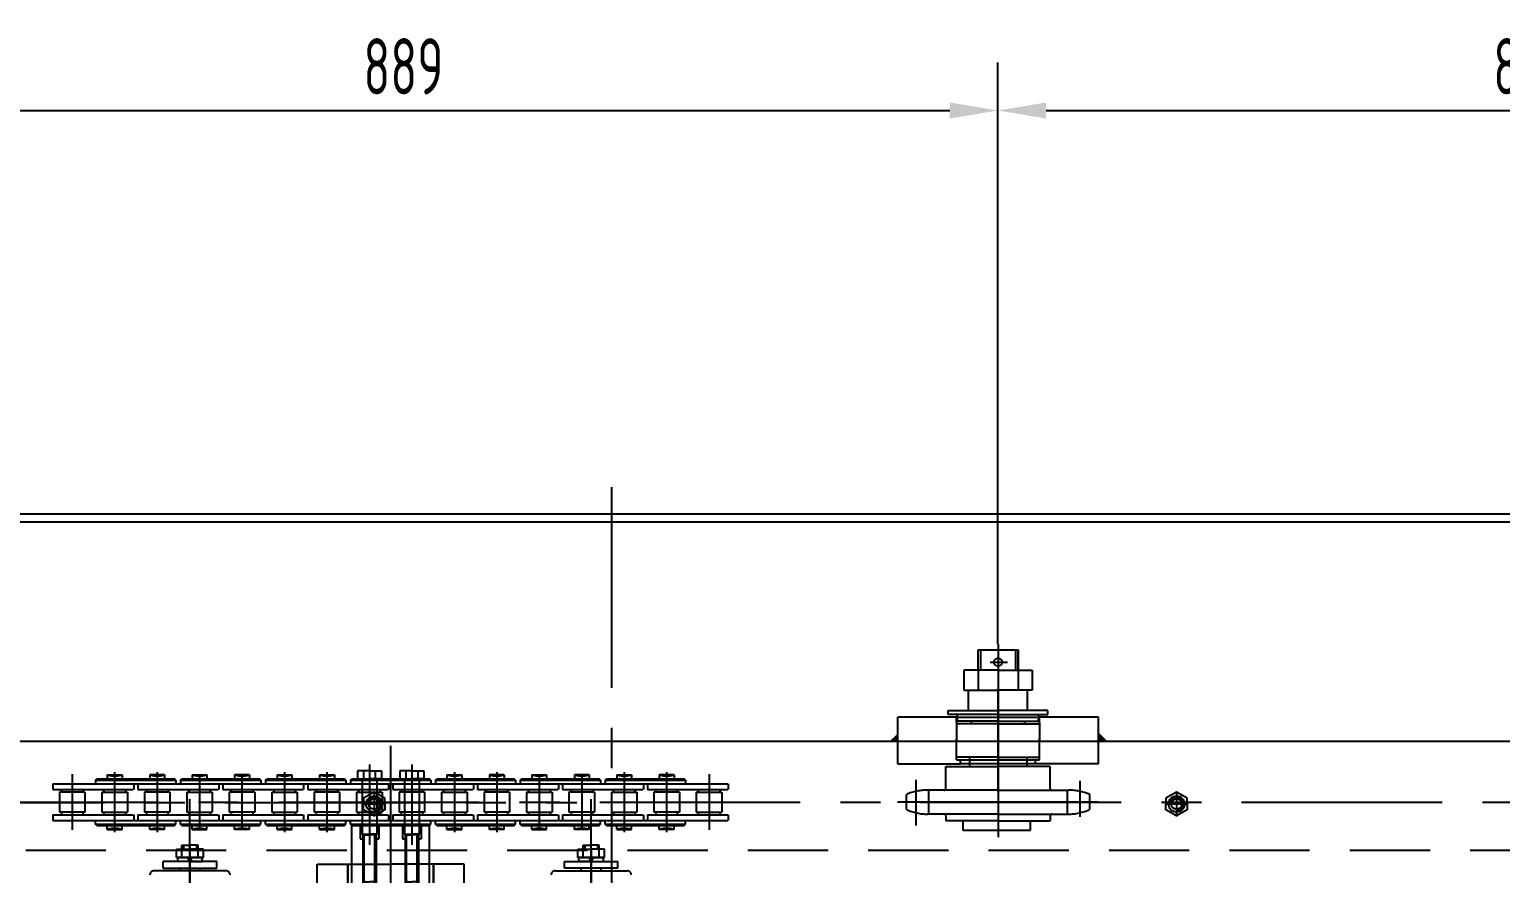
# Model space of a CAD drawing. Header units: millimetres. Extents: x 0 to 10092, y -1 to 7128.
# Drawn here: x 3786 to 4886, y 2384 to 3015 of the extents above; entities that cross this region are included whole.
import ezdxf
from ezdxf.enums import TextEntityAlignment as Align

# ---------------------------------------------------------------- set-up
doc = ezdxf.new("R2010")
doc.units = ezdxf.units.MM
doc.header["$LTSCALE"] = 120
for name, pattern in [('F', [0.75, 0.5, -0.25]), ('G', [2, 1.25, -0.25, 0.25, -0.25]), ('K', [2.5, 1.25, -0.25, 0.25, -0.25, 0.25, -0.25])]:
    doc.linetypes.add(name, pattern=pattern)
for name, color, linetype in [('01', 7, 'Continuous'), ('02', 1, 'Continuous'), ('04', 2, 'F'), ('05', 4, 'G'), ('07', 6, 'K'), ('08', 1, 'Continuous')]:
    doc.layers.add(name, color=color, linetype=linetype)
doc.styles.get("Standard").update_dxf_attribs({"font": 'isocp', "width": 0.707, "bigfont": 'intecad.shx'})
doc.dimstyles.new('INTE', dxfattribs={"dimscale": 12, "dimtxt": 3.5, "dimasz": 3, "dimexe": 3, "dimexo": 0, "dimgap": 1, "dimtad": 1, "dimdec": 3, "dimdsep": 46, "dimtxsty": 'Standard', "dimcen": 0, "dimclrd": 1, "dimclre": 1, "dimclrt": 3, "dimaunit": 1, "dimadec": 0, "dimazin": 0, "dimtfac": 1, "dimtdec": 3, "dimtmove": 0, "dimatfit": 0, "dimfxl": 3, "dimarcsym": 0})

# ---------------------------------------------------------------- blocks, each defined once
blk = doc.blocks.new('*U59')
at = {"layer": '01'}
for p, q in [((0, 8.9), (-8, 4.3)), ((-8, 4.3), (-8, 0)), ((-8, -4.3), (-8, 0)), ((8, 4.3), (0, 8.9)), ((8, 0), (8, 4.3)), ((0, -8.9), (-8, -4.3)), ((8, -4.3), (0, -8.9)), ((8, 0), (8, -4.3))]:
    blk.add_line(p, q, dxfattribs=at)
blk.add_circle((0, 0), 4, dxfattribs=at)
at = {"layer": '02'}
blk.add_arc((0, 0), 5, 265.8682, 183.1341, dxfattribs=at)
at = {"layer": '05'}
for p, q in [((8.6, 0), (-8.8, 0)), ((0, 9.4), (0, -9.4))]:
    blk.add_line(p, q, dxfattribs=at)
blk = doc.blocks.new('nmnm')
at = {"layer": '04', "color": 2, "linetype": 'F'}
for p, q in [((2744.8, 3822.8), (2744.8, 3838.1)), ((2744.8, 3822.8), (2744.8, 3838.1)), ((2744.8, 3838.1), (2774.8, 3838.1)), ((2746.8, 3822.8), (2746.8, 3838.1)), ((2753.8, 3828.8), (2766.8, 3828.8)), ((2772.8, 3838.1), (2772.8, 3822.8)), ((2774.8, 3822.8), (2774.8, 3838.1)), ((2774.8, 3838.1), (2774.8, 3822.8)), ((2759.8, 3822.8), (2734.3, 3822.8)), ((2734.3, 3822.8), (2734.3, 3807.8)), ((2744.8, 3822.8), (2744.8, 3807.8)), ((2759.8, 3823.8), (2759.8, 3806.7)), ((2759.8, 3822.8), (2785.2, 3822.8)), ((2774.8, 3822.8), (2774.8, 3807.8)), ((2785.2, 3822.8), (2785.2, 3807.8)), ((2734.3, 3807.8), (2759.8, 3807.8)), ((2737.8, 3792.8), (2737.8, 3807.8)), ((2785.2, 3807.8), (2759.8, 3807.8)), ((2781.8, 3792.8), (2781.8, 3807.8)), ((2722.4, 3789.8), (2722.4, 3792.8)), ((2722.4, 3792.8), (2759.8, 3792.8)), ((2759.8, 3789.8), (2722.4, 3789.8)), ((2729.4, 3784.8), (2729.4, 3789.8)), ((2729.4, 3784.8), (2729.4, 3788.8)), ((2739.8, 3784.8), (2729.4, 3784.8)), ((2759.8, 3784.8), (2729.4, 3784.8)), ((2739.8, 3782.8), (2739.8, 3784.8)), ((2797.1, 3792.8), (2759.8, 3792.8)), ((2759.8, 3789.8), (2797.1, 3789.8)), ((2759.8, 3784.8), (2790.1, 3784.8)), ((2759.8, 3784.8), (2790.1, 3784.8)), ((2779.8, 3782.8), (2779.8, 3784.8)), ((2790.1, 3784.8), (2790.1, 3789.8)), ((2790.1, 3784.8), (2790.1, 3788.8)), ((2797.1, 3789.8), (2797.1, 3792.8)), ((2728.8, 3782.8), (2728.8, 3771.8)), ((2759.8, 3782.8), (2728.8, 3782.8)), ((2759.8, 3782.8), (2790.8, 3782.8)), ((2790.8, 3782.8), (2790.8, 3771.8)), ((2728.8, 3757.8), (2728.8, 3771.8)), ((2790.8, 3757.8), (2790.8, 3771.8)), ((2759.8, 3757.8), (2728.8, 3757.8)), ((2738.3, 3757.8), (2738.3, 3750.8)), ((2759.8, 3757.8), (2790.8, 3757.8)), ((2781.2, 3757.8), (2781.2, 3750.8)), ((2698.4, 3740.9), (2698.4, 3706.8)), ((2720.8, 3734.4), (2720.8, 3750.8)), ((2720.8, 3750.8), (2742.3, 3750.8)), ((2742.3, 3750.8), (2759.8, 3750.8)), ((2742.3, 3750.8), (2759.8, 3750.8)), ((2798.7, 3750.8), (2759.8, 3750.8)), ((2777.3, 3750.8), (2759.8, 3750.8)), ((2798.7, 3734.4), (2798.7, 3750.8)), ((2798.7, 3734.4), (2798.7, 3750.8)), ((2821.1, 3713.3), (2821.1, 3740)), ((2691.3, 3718.6), (2691.3, 3729.9)), ((2759.8, 3733.1), (2707.1, 3733.1)), ((2707.9, 3715.2), (2707.9, 3733.1)), ((2759.8, 3733.1), (2812.4, 3733.1)), ((2811.6, 3715.2), (2811.6, 3733.1)), ((2828.3, 3718.6), (2828.3, 3729.9)), ((2759.8, 3715.2), (2707.1, 3715.2)), ((2720.8, 3713.9), (2720.8, 3710.2)), ((2759.8, 3710.2), (2720.8, 3710.2)), ((2733.4, 3710.2), (2733.4, 3703.1)), ((2759.8, 3715.2), (2812.4, 3715.2)), ((2759.8, 3710.2), (2798.7, 3710.2)), ((2784.1, 3703.1), (2784.1, 3710.2)), ((2798.7, 3713.9), (2798.7, 3710.2)), ((2798.7, 3713.9), (2798.7, 3710.2)), ((2733.4, 3703.1), (2784.1, 3703.1))]:
    blk.add_line(p, q, dxfattribs=at)
blk.add_circle((2759.8, 3828.8), 3, dxfattribs=at)
for centre, radius, start, end in [((2706.5, 3694.9), 38.2, 89.1366, 113.6054), ((2719.5, 3734.4), 1.27, 270, 0), ((2800, 3734.4), 1.27, 180, 270), ((2813, 3695), 38.1, 66.3599, 90.8982), ((2707.1, 3753.3), 38.1, 245.3844, 270.0079), ((2812.4, 3753.3), 38.1, 269.9921, 294.6156), ((2719.5, 3713.9), 1.27, 0, 90), ((2800, 3713.9), 1.27, 90, 180)]:
    blk.add_arc(centre, radius, start, end, dxfattribs=at)
at = {"layer": '05', "color": 4, "linetype": 'G'}
blk.add_line((2759.8, 3842.3), (2759.8, 3698.1), dxfattribs=at)
at = {"layer": '05'}
blk.add_line((2834.7, 3724.1), (2684.7, 3724.1), dxfattribs=at)
at = {"layer": '04', "color": 2, "linetype": 'F', "width": 0.605172}
blk.add_text('●', height=1.5, dxfattribs=at).set_placement((2756.9, 3829.4), (2757.8, 3829.4), align=Align.FIT)
blk = doc.blocks.new('L')
at = {"layer": '04', "color": 2, "linetype": 'F'}
for p, q in [((14463.5, 1123.5), (14463.5, 1081.9)), ((14489.7, 1123.1), (14500.8, 1123.1)), ((14489.7, 1123.1), (14489.7, 1120.1)), ((14495.3, 1125), (14495.3, 1080.2)), ((14500.8, 1123.1), (14500.8, 1120.1)), ((14521.5, 1123.1), (14521.5, 1120.1)), ((14532.6, 1123.1), (14521.5, 1123.1)), ((14527, 1125), (14527, 1080.2)), ((14532.6, 1123.1), (14532.6, 1120.1)), ((14553.2, 1123.1), (14553.2, 1120.1)), ((14553.2, 1123.1), (14564.3, 1123.1)), ((14558.8, 1123.5), (14558.8, 1081.9)), ((14564.3, 1123.1), (14564.3, 1120.1)), ((14596.1, 1123.1), (14585, 1123.1)), ((14585, 1123.1), (14585, 1120.1)), ((14590.5, 1123.5), (14590.5, 1081.9)), ((14590.5, 1123.5), (14590.5, 1081.9)), ((14596.1, 1123.1), (14596.1, 1120.1)), ((14616.7, 1123.1), (14616.7, 1120.1)), ((14616.7, 1123.1), (14627.8, 1123.1)), ((14622.3, 1125), (14622.3, 1080.2)), ((14627.8, 1123.1), (14627.8, 1120.1)), ((14648.5, 1123.1), (14659.6, 1123.1)), ((14648.5, 1123.1), (14648.5, 1120.1)), ((14654, 1125), (14654, 1080.2)), ((14659.6, 1123.1), (14659.6, 1120.1)), ((14685.8, 1126.1), (14676.9, 1126.1)), ((14676.9, 1126.1), (14676.9, 1120.1)), ((14681.4, 1126.1), (14681.4, 1120.1)), ((14685.8, 1130.8), (14685.8, 1030.2)), ((14685.8, 1126.1), (14694.7, 1126.1)), ((14685.8, 1125), (14685.8, 1080.2)), ((14690.2, 1126.1), (14690.2, 1120.1)), ((14694.7, 1126.1), (14694.7, 1120.1)), ((14717.5, 1126.1), (14708.6, 1126.1)), ((14708.6, 1126.1), (14708.6, 1120.1)), ((14713.1, 1126.1), (14713.1, 1120.1)), ((14717.5, 1130.8), (14717.5, 1027.2)), ((14717.5, 1126.1), (14726.4, 1126.1)), ((14717.5, 1123.5), (14717.5, 1081.9)), ((14717.5, 1123.5), (14717.5, 1081.9)), ((14721.9, 1126.1), (14721.9, 1120.1)), ((14726.4, 1126.1), (14726.4, 1120.1)), ((14743.7, 1123.1), (14743.7, 1120.1)), ((14743.7, 1123.1), (14754.8, 1123.1)), ((14749.3, 1125), (14749.3, 1080.2)), ((14754.8, 1123.1), (14754.8, 1120.1)), ((14786.6, 1123.1), (14775.5, 1123.1)), ((14775.5, 1123.1), (14775.5, 1120.1)), ((14781, 1125), (14781, 1080.2)), ((14786.6, 1123.1), (14786.6, 1120.1)), ((14807.2, 1123.1), (14818.3, 1123.1)), ((14807.2, 1123.1), (14807.2, 1120.1)), ((14812.8, 1123.5), (14812.8, 1081.9)), ((14818.3, 1123.1), (14818.3, 1120.1)), ((14850.1, 1123.1), (14839, 1123.1)), ((14839, 1123.1), (14839, 1120.1)), ((14844.5, 1123.5), (14844.5, 1081.9)), ((14844.5, 1123.5), (14844.5, 1081.9)), ((14850.1, 1123.1), (14850.1, 1120.1)), ((14870.7, 1123.1), (14881.8, 1123.1)), ((14870.7, 1123.1), (14870.7, 1120.1)), ((14876.3, 1125), (14876.3, 1080.2)), ((14881.8, 1123.1), (14881.8, 1120.1)), ((14902.5, 1123.1), (14902.5, 1120.1)), ((14913.6, 1123.1), (14902.5, 1123.1)), ((14908, 1125), (14908, 1080.2)), ((14913.6, 1123.1), (14913.6, 1120.1)), ((14939.8, 1123.5), (14939.8, 1081.9)), ((14449.2, 1116.3), (14509.6, 1116.3)), ((14449.2, 1116.3), (14449.2, 1112)), ((14449.2, 1112), (14509.6, 1112)), ((14455.5, 1112), (14455.5, 1110)), ((14471.5, 1112), (14471.5, 1110)), ((14481.1, 1119.1), (14482.1, 1120.1)), ((14481.1, 1119.1), (14481.1, 1116.3)), ((14481.1, 1119.1), (14541.1, 1119.1)), ((14481.1, 1116.3), (14541.1, 1116.3)), ((14482.1, 1120.1), (14540.1, 1120.1)), ((14487.2, 1112), (14487.2, 1110)), ((14503.3, 1112), (14503.3, 1110)), ((14509.6, 1116.3), (14509.6, 1112)), ((14512.7, 1116.3), (14512.7, 1112)), ((14512.7, 1116.3), (14573.1, 1116.3)), ((14512.7, 1112), (14573.1, 1112)), ((14519, 1112), (14519, 1110)), ((14535, 1112), (14535, 1110)), ((14541.1, 1119.1), (14540.1, 1120.1)), ((14541.1, 1119.1), (14541.1, 1116.3)), ((14544.6, 1119.1), (14545.6, 1120.1)), ((14544.6, 1119.1), (14604.6, 1119.1)), ((14544.6, 1119.1), (14544.6, 1116.3)), ((14544.6, 1116.3), (14604.6, 1116.3)), ((14545.6, 1120.1), (14603.6, 1120.1)), ((14550.7, 1112), (14550.7, 1110)), ((14566.8, 1112), (14566.8, 1110)), ((14573.1, 1116.3), (14573.1, 1112)), ((14576.2, 1116.3), (14636.6, 1116.3)), ((14576.2, 1116.3), (14576.2, 1112)), ((14576.2, 1112), (14636.6, 1112)), ((14582.5, 1112), (14582.5, 1110)), ((14598.5, 1112), (14598.5, 1110)), ((14604.6, 1119.1), (14603.6, 1120.1)), ((14604.6, 1119.1), (14604.6, 1116.3)), ((14608.1, 1119.1), (14609.1, 1120.1)), ((14608.1, 1119.1), (14668.1, 1119.1)), ((14608.1, 1119.1), (14608.1, 1116.3)), ((14608.1, 1116.3), (14668.1, 1116.3)), ((14609.1, 1120.1), (14667.1, 1120.1)), ((14614.2, 1112), (14614.2, 1110)), ((14630.3, 1112), (14630.3, 1110)), ((14636.6, 1116.3), (14636.6, 1112)), ((14639.7, 1116.3), (14700.1, 1116.3)), ((14639.7, 1116.3), (14639.7, 1112)), ((14639.7, 1112), (14700.1, 1112)), ((14646, 1112), (14646, 1110)), ((14662, 1112), (14662, 1110)), ((14668.1, 1119.1), (14667.1, 1120.1)), ((14668.1, 1119.1), (14668.1, 1116.3)), ((14671.6, 1119.1), (14672.6, 1120.1)), ((14671.6, 1119.1), (14731.6, 1119.1)), ((14671.6, 1119.1), (14671.6, 1116.3)), ((14671.6, 1116.3), (14731.6, 1116.3)), ((14672.6, 1120.1), (14730.6, 1120.1)), ((14676.9, 1120.1), (14685.8, 1120.1)), ((14677.7, 1112), (14677.7, 1110)), ((14680.3, 1120.1), (14680.3, 1078.6)), ((14694.7, 1120.1), (14685.8, 1120.1)), ((14691.3, 1120.1), (14691.3, 1078.6)), ((14693.8, 1112), (14693.8, 1110)), ((14700.1, 1116.3), (14700.1, 1112)), ((14703.2, 1116.3), (14763.6, 1116.3)), ((14703.2, 1116.3), (14703.2, 1112)), ((14703.2, 1112), (14763.6, 1112)), ((14708.6, 1120.1), (14717.5, 1120.1)), ((14709.5, 1112), (14709.5, 1110)), ((14712, 1120.1), (14712, 1078.6)), ((14726.4, 1120.1), (14717.5, 1120.1)), ((14723, 1120.1), (14723, 1078.6)), ((14725.5, 1112), (14725.5, 1110)), ((14731.6, 1119.1), (14730.6, 1120.1)), ((14731.6, 1119.1), (14731.6, 1116.3)), ((14735.1, 1119.1), (14736.1, 1120.1)), ((14735.1, 1119.1), (14795.1, 1119.1)), ((14735.1, 1119.1), (14735.1, 1116.3)), ((14735.1, 1116.3), (14795.1, 1116.3)), ((14736.1, 1120.1), (14794.1, 1120.1)), ((14741.2, 1112), (14741.2, 1110)), ((14757.3, 1112), (14757.3, 1110)), ((14763.6, 1116.3), (14763.6, 1112)), ((14766.7, 1116.3), (14827.1, 1116.3)), ((14766.7, 1116.3), (14766.7, 1112)), ((14766.7, 1112), (14827.1, 1112)), ((14773, 1112), (14773, 1110)), ((14789, 1112), (14789, 1110)), ((14795.1, 1119.1), (14794.1, 1120.1)), ((14795.1, 1119.1), (14795.1, 1116.3)), ((14798.6, 1119.1), (14799.6, 1120.1)), ((14798.6, 1119.1), (14858.6, 1119.1)), ((14798.6, 1119.1), (14798.6, 1116.3)), ((14798.6, 1116.3), (14858.6, 1116.3)), ((14799.6, 1120.1), (14857.6, 1120.1)), ((14804.7, 1112), (14804.7, 1110)), ((14820.8, 1112), (14820.8, 1110)), ((14827.1, 1116.3), (14827.1, 1112)), ((14830.2, 1116.3), (14890.6, 1116.3)), ((14830.2, 1116.3), (14830.2, 1112)), ((14830.2, 1112), (14890.6, 1112)), ((14836.5, 1112), (14836.5, 1110)), ((14852.5, 1112), (14852.5, 1110)), ((14858.6, 1119.1), (14857.6, 1120.1)), ((14858.6, 1119.1), (14858.6, 1116.3)), ((14862.1, 1119.1), (14863.1, 1120.1)), ((14862.1, 1119.1), (14922.1, 1119.1)), ((14862.1, 1119.1), (14862.1, 1116.3)), ((14862.1, 1116.3), (14922.1, 1116.3)), ((14863.1, 1120.1), (14921.1, 1120.1)), ((14868.2, 1112), (14868.2, 1110)), ((14884.3, 1112), (14884.3, 1110)), ((14890.6, 1116.3), (14890.6, 1112)), ((14893.7, 1116.3), (14954.1, 1116.3)), ((14893.7, 1116.3), (14893.7, 1112)), ((14893.7, 1112), (14954.1, 1112)), ((14900, 1112), (14900, 1110)), ((14916, 1112), (14916, 1110)), ((14922.1, 1119.1), (14921.1, 1120.1)), ((14922.1, 1119.1), (14922.1, 1116.3)), ((14931.7, 1112), (14931.7, 1110)), ((14947.8, 1112), (14947.8, 1110)), ((14954.1, 1116.3), (14954.1, 1112)), ((14454, 1110), (14454, 1095.1)), ((14473, 1110), (14454, 1110)), ((14473, 1110), (14473, 1095.1)), ((14485.7, 1110), (14504.8, 1110)), ((14485.7, 1110), (14485.7, 1095.1)), ((14504.8, 1110), (14504.8, 1095.1)), ((14536.5, 1110), (14517.5, 1110)), ((14517.5, 1110), (14517.5, 1095.1)), ((14536.5, 1110), (14536.5, 1095.1)), ((14549.2, 1110), (14549.2, 1095.1)), ((14549.2, 1110), (14568.3, 1110)), ((14568.3, 1110), (14568.3, 1095.1)), ((14600, 1110), (14581, 1110)), ((14581, 1110), (14581, 1095.1)), ((14600, 1110), (14600, 1095.1)), ((14612.7, 1110), (14612.7, 1095.1)), ((14612.7, 1110), (14631.8, 1110)), ((14631.8, 1110), (14631.8, 1095.1)), ((14644.5, 1110), (14644.5, 1095.1)), ((14663.5, 1110), (14644.5, 1110)), ((14663.5, 1110), (14663.5, 1095.1)), ((14676.2, 1110), (14695.3, 1110)), ((14676.2, 1110), (14676.2, 1095.1)), ((14695.3, 1110), (14695.3, 1095.1)), ((14727, 1110), (14708, 1110)), ((14708, 1110), (14708, 1095.1)), ((14727, 1110), (14727, 1095.1)), ((14739.7, 1110), (14739.7, 1095.1)), ((14739.7, 1110), (14758.8, 1110)), ((14758.8, 1110), (14758.8, 1095.1)), ((14771.5, 1110), (14771.5, 1095.1)), ((14790.5, 1110), (14771.5, 1110)), ((14790.5, 1110), (14790.5, 1095.1)), ((14803.2, 1110), (14822.3, 1110)), ((14803.2, 1110), (14803.2, 1095.1)), ((14822.3, 1110), (14822.3, 1095.1)), ((14835, 1110), (14835, 1095.1)), ((14854, 1110), (14835, 1110)), ((14854, 1110), (14854, 1095.1)), ((14866.7, 1110), (14866.7, 1095.1)), ((14866.7, 1110), (14885.8, 1110)), ((14885.8, 1110), (14885.8, 1095.1)), ((14898.5, 1110), (14898.5, 1095.1)), ((14917.5, 1110), (14898.5, 1110)), ((14917.5, 1110), (14917.5, 1095.1)), ((14930.2, 1110), (14930.2, 1095.1)), ((14930.2, 1110), (14949.3, 1110)), ((14949.3, 1110), (14949.3, 1095.1)), ((14449.2, 1093.1), (14509.6, 1093.1)), ((14449.2, 1093.1), (14449.2, 1088.8)), ((14473, 1095.1), (14454, 1095.1)), ((14455.5, 1095.1), (14455.5, 1093.1)), ((14471.5, 1095.1), (14471.5, 1093.1)), ((14485.7, 1095.1), (14504.8, 1095.1)), ((14487.2, 1095.1), (14487.2, 1093.1)), ((14503.3, 1095.1), (14503.3, 1093.1)), ((14509.6, 1093.1), (14509.6, 1088.8)), ((14512.7, 1093.1), (14573.1, 1093.1)), ((14512.7, 1093.1), (14512.7, 1088.8)), ((14536.5, 1095.1), (14517.5, 1095.1)), ((14519, 1095.1), (14519, 1093.1)), ((14535, 1095.1), (14535, 1093.1)), ((14549.2, 1095.1), (14568.3, 1095.1)), ((14550.7, 1095.1), (14550.7, 1093.1)), ((14566.8, 1095.1), (14566.8, 1093.1)), ((14573.1, 1093.1), (14573.1, 1088.8)), ((14576.2, 1093.1), (14636.6, 1093.1)), ((14576.2, 1093.1), (14576.2, 1088.8)), ((14600, 1095.1), (14581, 1095.1)), ((14582.5, 1095.1), (14582.5, 1093.1)), ((14598.5, 1095.1), (14598.5, 1093.1)), ((14612.7, 1095.1), (14631.8, 1095.1)), ((14614.2, 1095.1), (14614.2, 1093.1)), ((14630.3, 1095.1), (14630.3, 1093.1)), ((14636.6, 1093.1), (14636.6, 1088.8)), ((14639.7, 1093.1), (14700.1, 1093.1)), ((14639.7, 1093.1), (14639.7, 1088.8)), ((14663.5, 1095.1), (14644.5, 1095.1)), ((14646, 1095.1), (14646, 1093.1)), ((14662, 1095.1), (14662, 1093.1)), ((14676.2, 1095.1), (14695.3, 1095.1)), ((14677.7, 1095.1), (14677.7, 1093.1)), ((14693.8, 1095.1), (14693.8, 1093.1)), ((14700.1, 1093.1), (14700.1, 1088.8)), ((14703.2, 1093.1), (14763.6, 1093.1)), ((14703.2, 1093.1), (14703.2, 1088.8)), ((14727, 1095.1), (14708, 1095.1)), ((14709.5, 1095.1), (14709.5, 1093.1)), ((14725.5, 1095.1), (14725.5, 1093.1)), ((14739.7, 1095.1), (14758.8, 1095.1)), ((14741.2, 1095.1), (14741.2, 1093.1)), ((14757.3, 1095.1), (14757.3, 1093.1)), ((14763.6, 1093.1), (14763.6, 1088.8)), ((14766.7, 1093.1), (14827.1, 1093.1)), ((14766.7, 1093.1), (14766.7, 1088.8)), ((14790.5, 1095.1), (14771.5, 1095.1)), ((14773, 1095.1), (14773, 1093.1)), ((14789, 1095.1), (14789, 1093.1)), ((14803.2, 1095.1), (14822.3, 1095.1)), ((14804.7, 1095.1), (14804.7, 1093.1)), ((14820.8, 1095.1), (14820.8, 1093.1)), ((14827.1, 1093.1), (14827.1, 1088.8)), ((14830.2, 1093.1), (14890.6, 1093.1)), ((14830.2, 1093.1), (14830.2, 1088.8)), ((14854, 1095.1), (14835, 1095.1)), ((14836.5, 1095.1), (14836.5, 1093.1)), ((14852.5, 1095.1), (14852.5, 1093.1)), ((14866.7, 1095.1), (14885.8, 1095.1)), ((14868.2, 1095.1), (14868.2, 1093.1)), ((14884.3, 1095.1), (14884.3, 1093.1)), ((14890.6, 1093.1), (14890.6, 1088.8)), ((14893.7, 1093.1), (14954.1, 1093.1)), ((14893.7, 1093.1), (14893.7, 1088.8)), ((14917.5, 1095.1), (14898.5, 1095.1)), ((14900, 1095.1), (14900, 1093.1)), ((14916, 1095.1), (14916, 1093.1)), ((14930.2, 1095.1), (14949.3, 1095.1)), ((14931.7, 1095.1), (14931.7, 1093.1)), ((14947.8, 1095.1), (14947.8, 1093.1)), ((14954.1, 1093.1), (14954.1, 1088.8)), ((14449.2, 1088.8), (14509.6, 1088.8)), ((14481.1, 1086.1), (14481.1, 1088.8)), ((14482.1, 1085.1), (14481.1, 1086.1)), ((14481.1, 1086.1), (14541.1, 1086.1)), ((14482.1, 1085.1), (14540.1, 1085.1)), ((14489.7, 1082.1), (14489.7, 1085.1)), ((14489.7, 1082.1), (14500.8, 1082.1)), ((14500.8, 1082.1), (14500.8, 1085.1)), ((14509.6, 1088.8), (14512.7, 1088.8)), ((14512.7, 1088.8), (14573.1, 1088.8)), ((14521.5, 1082.1), (14521.5, 1085.1)), ((14532.6, 1082.1), (14521.5, 1082.1)), ((14532.6, 1082.1), (14532.6, 1085.1)), ((14540.1, 1085.1), (14541.1, 1086.1)), ((14541.1, 1086.1), (14541.1, 1088.8)), ((14544.6, 1086.1), (14544.6, 1088.8)), ((14544.6, 1086.1), (14604.6, 1086.1)), ((14545.6, 1085.1), (14544.6, 1086.1)), ((14545.6, 1085.1), (14603.6, 1085.1)), ((14553.2, 1082.1), (14553.2, 1085.1)), ((14553.2, 1082.1), (14564.3, 1082.1)), ((14564.3, 1082.1), (14564.3, 1085.1)), ((14573.1, 1088.8), (14576.2, 1088.8)), ((14576.2, 1088.8), (14636.6, 1088.8)), ((14585, 1082.1), (14585, 1085.1)), ((14596.1, 1082.1), (14585, 1082.1)), ((14596.1, 1082.1), (14596.1, 1085.1)), ((14603.6, 1085.1), (14604.6, 1086.1)), ((14604.6, 1086.1), (14604.6, 1088.8)), ((14608.1, 1086.1), (14608.1, 1088.8)), ((14608.1, 1086.1), (14668.1, 1086.1)), ((14609.1, 1085.1), (14608.1, 1086.1)), ((14609.1, 1085.1), (14667.1, 1085.1)), ((14616.7, 1082.1), (14616.7, 1085.1)), ((14616.7, 1082.1), (14627.8, 1082.1)), ((14627.8, 1082.1), (14627.8, 1085.1)), ((14636.6, 1088.8), (14639.7, 1088.8)), ((14639.7, 1088.8), (14700.1, 1088.8)), ((14648.5, 1082.1), (14648.5, 1085.1)), ((14648.5, 1082.1), (14659.6, 1082.1)), ((14659.6, 1082.1), (14659.6, 1085.1)), ((14667.1, 1085.1), (14668.1, 1086.1)), ((14668.1, 1086.1), (14668.1, 1088.8)), ((14671.6, 1086.1), (14671.6, 1088.8)), ((14671.6, 1086.1), (14731.6, 1086.1)), ((14672.6, 1085.1), (14671.6, 1086.1)), ((14672.6, 1085.1), (14730.6, 1085.1)), ((14672.6, 1037.1), (14672.6, 1085.1)), ((14678.8, 1085.1), (14678.8, 1075.1)), ((14680.3, 1078.6), (14685.8, 1078.6)), ((14680.3, 1078.6), (14680.8, 1078.1)), ((14680.8, 1078.1), (14680.8, 1043)), ((14680.8, 1078.1), (14685.8, 1078.1)), ((14681.8, 1043), (14681.8, 1078.1)), ((14691.3, 1078.6), (14685.8, 1078.6)), ((14690.8, 1078.1), (14685.8, 1078.1)), ((14689.8, 1043), (14689.8, 1078.1)), ((14691.3, 1078.6), (14690.8, 1078.1)), ((14690.8, 1078.1), (14690.8, 1043)), ((14692.8, 1085.1), (14692.8, 1075.1)), ((14700.1, 1088.8), (14703.2, 1088.8)), ((14703.2, 1088.8), (14763.6, 1088.8)), ((14710.5, 1085.1), (14710.5, 1075.1)), ((14712, 1078.6), (14717.5, 1078.6)), ((14712, 1078.6), (14712.5, 1078.1)), ((14712.5, 1078.1), (14712.5, 1043)), ((14712.5, 1078.1), (14717.5, 1078.1)), ((14713.5, 1043), (14713.5, 1078.1)), ((14723, 1078.6), (14717.5, 1078.6)), ((14722.5, 1078.1), (14717.5, 1078.1)), ((14721.5, 1043), (14721.5, 1078.1)), ((14723, 1078.6), (14722.5, 1078.1)), ((14722.5, 1078.1), (14722.5, 1043)), ((14724.5, 1085.1), (14724.5, 1075.1)), ((14730.6, 1085.1), (14731.6, 1086.1)), ((14730.6, 1037.1), (14730.6, 1085.1)), ((14731.6, 1086.1), (14731.6, 1088.8)), ((14735.1, 1086.1), (14735.1, 1088.8)), ((14735.1, 1086.1), (14795.1, 1086.1)), ((14736.1, 1085.1), (14735.1, 1086.1)), ((14736.1, 1085.1), (14794.1, 1085.1)), ((14743.7, 1082.1), (14743.7, 1085.1)), ((14743.7, 1082.1), (14754.8, 1082.1)), ((14754.8, 1082.1), (14754.8, 1085.1)), ((14763.6, 1088.8), (14766.7, 1088.8)), ((14766.7, 1088.8), (14827.1, 1088.8)), ((14775.5, 1082.1), (14775.5, 1085.1)), ((14786.6, 1082.1), (14775.5, 1082.1)), ((14786.6, 1082.1), (14786.6, 1085.1)), ((14794.1, 1085.1), (14795.1, 1086.1)), ((14795.1, 1086.1), (14795.1, 1088.8)), ((14798.6, 1086.1), (14798.6, 1088.8)), ((14798.6, 1086.1), (14858.6, 1086.1)), ((14799.6, 1085.1), (14798.6, 1086.1)), ((14799.6, 1085.1), (14857.6, 1085.1)), ((14807.2, 1082.1), (14807.2, 1085.1)), ((14807.2, 1082.1), (14818.3, 1082.1)), ((14818.3, 1082.1), (14818.3, 1085.1)), ((14827.1, 1088.8), (14830.2, 1088.8)), ((14830.2, 1088.8), (14890.6, 1088.8)), ((14839, 1082.1), (14839, 1085.1)), ((14850.1, 1082.1), (14839, 1082.1)), ((14850.1, 1082.1), (14850.1, 1085.1)), ((14857.6, 1085.1), (14858.6, 1086.1)), ((14858.6, 1086.1), (14858.6, 1088.8)), ((14862.1, 1086.1), (14862.1, 1088.8)), ((14862.1, 1086.1), (14922.1, 1086.1)), ((14863.1, 1085.1), (14862.1, 1086.1)), ((14863.1, 1085.1), (14921.1, 1085.1)), ((14870.7, 1082.1), (14870.7, 1085.1)), ((14870.7, 1082.1), (14881.8, 1082.1)), ((14881.8, 1082.1), (14881.8, 1085.1)), ((14890.6, 1088.8), (14893.7, 1088.8)), ((14893.7, 1088.8), (14954.1, 1088.8)), ((14902.5, 1082.1), (14902.5, 1085.1)), ((14913.6, 1082.1), (14902.5, 1082.1)), ((14913.6, 1082.1), (14913.6, 1085.1)), ((14921.1, 1085.1), (14922.1, 1086.1)), ((14922.1, 1086.1), (14922.1, 1088.8)), ((14678.8, 1075.1), (14680.8, 1075.1)), ((14690.8, 1075.1), (14692.8, 1075.1)), ((14710.5, 1075.1), (14712.5, 1075.1)), ((14722.5, 1075.1), (14724.5, 1075.1)), ((14672.6, 1037.1), (14730.6, 1037.1)), ((14680.8, 1044.1), (14680.8, 1037.1)), ((14680.8, 1043), (14685.8, 1043)), ((14681.8, 1044.1), (14681.8, 1037.1)), ((14682.3, 1043), (14682.3, 1041)), ((14682.3, 1041), (14685.8, 1041)), ((14690.8, 1043), (14685.8, 1043)), ((14689.3, 1041), (14685.8, 1041)), ((14689.3, 1043), (14689.3, 1041)), ((14689.8, 1044.1), (14689.8, 1037.1)), ((14690.8, 1044.1), (14690.8, 1037.1)), ((14712.5, 1044.1), (14712.5, 1037.1)), ((14712.5, 1043), (14717.5, 1043)), ((14713.5, 1044.1), (14713.5, 1037.1)), ((14714, 1043), (14714, 1041)), ((14714, 1041), (14717.5, 1041)), ((14722.5, 1043), (14717.5, 1043)), ((14721, 1041), (14717.5, 1041)), ((14721, 1043), (14721, 1041)), ((14721.5, 1044.1), (14721.5, 1037.1)), ((14722.5, 1044.1), (14722.5, 1037.1))]:
    blk.add_line(p, q, dxfattribs=at)
for centre, start, end in [((14495.3, 1140.1), 251.8138, 287.9996), ((14527, 1140.1), 252.0004, 288.1862), ((14558.8, 1140.1), 251.8138, 287.9996), ((14590.5, 1140.1), 252.0004, 288.1862), ((14622.3, 1140.1), 251.8138, 287.9996), ((14654.1, 1140.1), 251.8138, 287.9996), ((14749.3, 1140.1), 251.8138, 287.9996), ((14781, 1140.1), 252.0004, 288.1862), ((14812.8, 1140.1), 251.8138, 287.9996), ((14844.5, 1140.1), 252.0004, 288.1862), ((14876.3, 1140.1), 251.8138, 287.9996), ((14908, 1140.1), 252.0004, 288.1862), ((14495.3, 1065.1), 72.0004, 108.1862), ((14527, 1065.1), 71.8138, 107.9996), ((14558.8, 1065.1), 72.0004, 108.1862), ((14590.5, 1065.1), 71.8138, 107.9996), ((14622.3, 1065.1), 72.0004, 108.1862), ((14654.1, 1065.1), 72.0004, 108.1862), ((14749.3, 1065.1), 72.0004, 108.1862), ((14781, 1065.1), 71.8138, 107.9996), ((14812.8, 1065.1), 72.0004, 108.1862), ((14844.5, 1065.1), 71.8138, 107.9996), ((14876.3, 1065.1), 72.0004, 108.1862), ((14908, 1065.1), 71.8138, 107.9996)]:
    blk.add_arc(centre, 17.9, start, end, dxfattribs=at)
blk = doc.blocks.new('GTDFTSDF')
at = {"layer": '05', "color": 4, "linetype": 'G'}
blk.add_line((4083.6, 4666.2), (4083.6, 3908.8), dxfattribs=at)
at = {"layer": '07', "color": 6, "linetype": 'K'}
for p, q in [((3933.6, 4521.7), (3933.6, 4626.3)), ((4233.6, 4521.7), (4233.6, 4626.3)), ((3923.6, 4588.9), (3933.6, 4588.9)), ((3923.6, 4582.9), (3923.6, 4588.9)), ((3927.6, 4588.9), (3927.6, 4592.1)), ((3927.6, 4592.1), (3933.6, 4592.1)), ((3927.6, 4582.9), (3927.6, 4588.9)), ((3928.8, 4592.1), (3928.8, 4588.9)), ((3939.6, 4592.1), (3933.6, 4592.1)), ((3933.6, 4591.5), (3933.6, 4333.2)), ((3933.6, 4581.8), (3933.6, 4589.9)), ((3943.6, 4588.9), (3933.6, 4588.9)), ((3938.4, 4592.1), (3938.4, 4588.9)), ((3939.6, 4588.9), (3939.6, 4592.1)), ((3939.6, 4582.9), (3939.6, 4588.9)), ((3943.6, 4582.9), (3943.6, 4588.9)), ((4223.6, 4588.9), (4233.6, 4588.9)), ((4223.6, 4582.9), (4223.6, 4588.9)), ((4227.6, 4588.9), (4227.6, 4592.1)), ((4227.6, 4592.1), (4233.6, 4592.1)), ((4227.6, 4582.9), (4227.6, 4588.9)), ((4228.8, 4592.1), (4228.8, 4588.9)), ((4239.6, 4592.1), (4233.6, 4592.1)), ((4233.6, 4581.8), (4233.6, 4589.9)), ((4233.6, 4589.3), (4233.6, 4333.2)), ((4243.6, 4588.9), (4233.6, 4588.9)), ((4238.4, 4592.1), (4238.4, 4588.9)), ((4239.6, 4588.9), (4239.6, 4592.1)), ((4239.6, 4582.9), (4239.6, 4588.9)), ((4243.6, 4582.9), (4243.6, 4588.9)), ((3953.6, 4579.8), (3913.6, 4579.8)), ((3913.6, 4574.8), (3913.6, 4579.8)), ((3933.6, 4582.9), (3923.6, 4582.9)), ((3924.4, 4582.9), (3933.6, 4582.9)), ((3924.4, 4579.8), (3924.4, 4582.9)), ((3933.6, 4579.8), (3924.4, 4579.8)), ((3933.6, 4579.8), (3931.8, 4582.9)), ((3933.6, 4577.7), (3933.6, 4585)), ((3942.8, 4582.9), (3933.6, 4582.9)), ((3933.6, 4582.9), (3935.4, 4579.8)), ((3933.6, 4582.9), (3943.6, 4582.9)), ((3933.6, 4579.8), (3942.8, 4579.8)), ((3942.8, 4579.8), (3942.8, 4582.9)), ((3953.6, 4574.8), (3953.6, 4579.8)), ((4028.6, 4577.8), (4083.6, 4577.8)), ((4028.6, 4531.8), (4028.6, 4577.8)), ((4051.6, 4531.8), (4051.6, 4577.8)), ((4051.6, 4577.8), (4051.6, 4531.8)), ((4138.6, 4577.8), (4083.6, 4577.8)), ((4115.6, 4537.8), (4115.6, 4577.8)), ((4115.6, 4577.8), (4115.6, 4531.8)), ((4138.6, 4531.8), (4138.6, 4577.8)), ((4213.6, 4579.8), (4253.6, 4579.8)), ((4213.6, 4574.8), (4213.6, 4579.8)), ((4233.6, 4582.9), (4223.6, 4582.9)), ((4224.4, 4582.9), (4233.6, 4582.9)), ((4224.4, 4579.8), (4224.4, 4582.9)), ((4233.6, 4579.8), (4224.4, 4579.8)), ((4233.6, 4582.9), (4231.8, 4579.8)), ((4233.6, 4577.7), (4233.6, 4585)), ((4242.8, 4582.9), (4233.6, 4582.9)), ((4233.6, 4579.8), (4235.4, 4582.9)), ((4233.6, 4582.9), (4243.6, 4582.9)), ((4233.6, 4579.8), (4242.8, 4579.8)), ((4242.8, 4579.8), (4242.8, 4582.9)), ((4253.6, 4574.8), (4253.6, 4579.8)), ((3933.6, 4572.8), (3906.6, 4572.8)), ((3913.6, 4574.8), (3953.6, 4574.8)), ((3926.1, 4572.8), (3926.1, 4574.8)), ((3960.6, 4572.8), (3933.6, 4572.8)), ((3941.1, 4572.8), (3941.1, 4574.8)), ((4206.6, 4572.8), (4233.6, 4572.8)), ((4253.6, 4574.8), (4213.6, 4574.8)), ((4226.1, 4572.8), (4226.1, 4574.8)), ((4233.6, 4572.8), (4260.6, 4572.8)), ((4241.1, 4572.8), (4241.1, 4574.8))]:
    blk.add_line(p, q, dxfattribs=at)
for centre, start, end in [((3906.6, 4569.8), 90, 180), ((3960.6, 4569.8), 0, 90), ((4206.6, 4569.8), 90, 180), ((4260.6, 4569.8), 0, 90)]:
    blk.add_arc(centre, 3, start, end, dxfattribs=at)
blk = doc.blocks.new('*D111')
at = {"layer": '08', "color": 1, "lineweight": -2}
for p, q in [((3621.3, 2716.3), (3621.3, 2990.4)), ((4510.3, 2555.5), (4510.3, 2990.4)), ((3657.3, 2954.4), (4474.3, 2954.4))]:
    blk.add_line(p, q, dxfattribs=at)
at = {"layer": '08', "color": 1}
for points in [[(3657.3, 2960.4), (3657.3, 2948.4), (3621.3, 2954.4)], [(4474.3, 2960.4), (4474.3, 2948.4), (4510.3, 2954.4)]]:
    blk.add_solid(points, dxfattribs=at)
at = {"layer": 'Defpoints', "color": 0}
for p in [(4510.3, 2954.4), (3621.3, 2716.3), (4510.3, 2555.5)]:
    blk.add_point(p, dxfattribs=at)
at = {"layer": '08', "color": 3, "insert": (4065.8, 2987.4), "char_height": 42, "attachment_point": 5}
blk.add_mtext('889', dxfattribs=at)
blk = doc.blocks.new('*D112')
at = {"layer": '08', "color": 1, "lineweight": -2}
for p, q in [((4510.3, 2596.2), (4510.3, 2990.4)), ((5335.8, 2556.5), (5335.8, 2990.4)), ((4546.3, 2954.4), (5299.8, 2954.4))]:
    blk.add_line(p, q, dxfattribs=at)
at = {"layer": '08', "color": 1}
for points in [[(4546.3, 2960.4), (4546.3, 2948.4), (4510.3, 2954.4)], [(5299.8, 2960.4), (5299.8, 2948.4), (5335.8, 2954.4)]]:
    blk.add_solid(points, dxfattribs=at)
at = {"layer": 'Defpoints', "color": 0}
for p in [(5335.8, 2954.4), (4510.3, 2596.2), (5335.8, 2556.5)]:
    blk.add_point(p, dxfattribs=at)
at = {"layer": '08', "color": 3, "insert": (4923.1, 2987.4), "char_height": 42, "attachment_point": 5}
blk.add_mtext('825.5', dxfattribs=at)

msp = doc.modelspace()

# ---------------------------------------------------------------- hatches: boundary and pattern name
at = {"layer": '04', "linetype": 'F'}
for points in [[(4429.4387, 2482.9099), (4435.3418, 2482.9099), (4435.3418, 2488.7407)], [(4429.4387, 2482.9099), (4435.3418, 2482.9099), (4435.3418, 2488.7407)], [(4585.3418, 2488.7407), (4591.2449, 2482.9099), (4585.3418, 2482.9099)], [(4585.3418, 2488.7407), (4591.2449, 2482.9099), (4585.3418, 2482.9099)]]:
    msp.add_hatch(color=2, dxfattribs=at).paths.add_polyline_path(points)

# ---------------------------------------------------------------- linework, layer by layer
at = {"layer": '01', "color": 7, "linetype": 'Continuous'}
for p, q in [((1533.8418, 2652.9099), (5708.8418, 2652.9099)), ((1533.8418, 2646.9099), (5708.8418, 2646.9099)), ((1503.8418, 2482.9099), (5738.8418, 2482.9099))]:
    msp.add_line(p, q, dxfattribs=at)
at = {"layer": '01'}
for centre in [(4043.8418, 2435.9099), (4643.8418, 2435.9099)]:
    msp.add_circle(centre, 6, dxfattribs=at)
at = {"layer": '04', "color": 2, "linetype": 'F'}
for p, q in [((4510.3418, 2445.3819), (4510.3418, 2520.2377)), ((4479.3418, 2500.9099), (4435.3418, 2500.9099)), ((4435.3418, 2482.9099), (4435.3418, 2500.9099)), ((4479.3418, 2500.9099), (4435.3418, 2500.9099)), ((4435.3418, 2482.9099), (4435.3418, 2500.9099)), ((4479.3418, 2496.8083), (4479.3418, 2500.9099)), ((4479.3418, 2500.9099), (4541.3418, 2500.9099)), ((4479.3418, 2496.8083), (4479.3418, 2500.9099)), ((4479.3418, 2500.9099), (4541.3418, 2500.9099)), ((4479.3418, 2496.9083), (4479.3418, 2482.9083)), ((4479.3418, 2496.9083), (4479.3418, 2482.9083)), ((4510.3418, 2482.9083), (4510.3418, 2500.9083)), ((4510.3418, 2482.9083), (4510.3418, 2500.9083)), ((4585.3418, 2500.9099), (4541.3418, 2500.9099)), ((4541.3418, 2496.8083), (4541.3418, 2500.9099)), ((4585.3418, 2500.9099), (4541.3418, 2500.9099)), ((4541.3418, 2496.8083), (4541.3418, 2500.9099)), ((4541.3418, 2496.9083), (4541.3418, 2482.9083)), ((4541.3418, 2496.9083), (4541.3418, 2482.9083)), ((4585.3418, 2482.9099), (4585.3418, 2500.9099)), ((4585.3418, 2482.9099), (4585.3418, 2500.9099)), ((4510.3418, 2486.6414), (4510.3418, 2471.6534)), ((4510.3418, 2486.6414), (4510.3418, 2471.6534)), ((4591.2449, 2482.9099), (4585.3418, 2488.7407)), ((4591.2449, 2482.9099), (4585.3418, 2488.7407)), ((4435.3418, 2465.9099), (4435.3418, 2482.9099)), ((4435.3418, 2482.9099), (4585.3418, 2482.9099)), ((4435.3418, 2465.9099), (4435.3418, 2482.9099)), ((4435.3418, 2482.9099), (4585.3418, 2482.9099)), ((4479.3418, 2468.9083), (4479.3418, 2482.9083)), ((4479.3418, 2468.9083), (4479.3418, 2482.9083)), ((4510.3418, 2482.9083), (4510.3418, 2464.9083)), ((4510.3418, 2482.9083), (4510.3418, 2464.9083)), ((4541.3418, 2468.9083), (4541.3418, 2482.9083)), ((4541.3418, 2468.9083), (4541.3418, 2482.9083)), ((4585.3418, 2465.9099), (4585.3418, 2482.9099)), ((4585.3418, 2465.9099), (4585.3418, 2482.9099)), ((4435.3418, 2465.9099), (4482.2653, 2465.9099)), ((4435.3418, 2465.9099), (4482.2653, 2465.9099)), ((4479.3418, 2468.9083), (4482.2653, 2468.9083)), ((4479.3418, 2468.9083), (4482.2653, 2468.9083)), ((4482.2653, 2465.9099), (4482.2653, 2468.9083)), ((4482.2653, 2468.9083), (4538.4183, 2468.9083)), ((4482.2653, 2465.9099), (4482.2653, 2468.9083)), ((4482.2653, 2468.9083), (4538.4183, 2468.9083)), ((4538.4183, 2465.9099), (4482.2653, 2465.9099)), ((4538.4183, 2465.9099), (4482.2653, 2465.9099)), ((4527.8418, 2468.9083), (4541.3418, 2468.9083)), ((4527.8418, 2468.9083), (4541.3418, 2468.9083)), ((4538.4183, 2465.9099), (4538.4183, 2468.9083)), ((4538.4183, 2465.9099), (4538.4183, 2468.9083)), ((4585.3418, 2465.9099), (4538.4183, 2465.9099)), ((4585.3418, 2465.9099), (4538.4183, 2465.9099)), ((1803.3418, 2401.4099), (5439.3418, 2401.4099))]:
    msp.add_line(p, q, dxfattribs=at)
at = {"layer": '05', "color": 4, "linetype": 'G'}
for p, q in [((4221.3418, 2672.7571), (4221.3418, 1018.9463)), ((4510.3418, 2445.3819), (4510.3418, 2520.2377)), ((3692.3109, 2437.1313), (4195.5479, 2437.1313))]:
    msp.add_line(p, q, dxfattribs=at)
at = {"layer": '05'}
msp.add_line((1812.5029, 2437.2734), (5423.262, 2437.2734), dxfattribs=at)

# ---------------------------------------------------------------- block references
at = {"layer": '01'}
for p in [(4043.8418, 2435.9099), (4643.8418, 2435.9099)]:
    msp.add_blockref('*U59', p, dxfattribs=at)
at = {"layer": '05'}
for name, p in [('nmnm', (1750.5916, -1286.8533)), ('GTDFTSDF', (-27.4084, -2186.8533)), ('L', (-10645.4309, 1334.6944))]:
    msp.add_blockref(name, p, dxfattribs=at)

# ---------------------------------------------------------------- dimensions: what is measured, and where the dimension line sits
at = {"layer": '08'}
for base, p1, p2, picture, middle in [((4510.3418, 2954.4384), (3621.3418, 2716.2528), (4510.3418, 2555.4577), '*D111', (4065.8418, 2987.4384)), ((5335.8418, 2954.4384), (4510.3418, 2596.1528), (5335.8418, 2556.4615), '*D112', (4923.0918, 2987.4425))]:
    dim = msp.add_linear_dim(base=base, p1=p1, p2=p2, dimstyle='INTE', dxfattribs=at)
    dim.commit()
    dim.dimension.update_dxf_attribs({"geometry": picture, "text_midpoint": middle})

doc.saveas('drawing.dxf')
